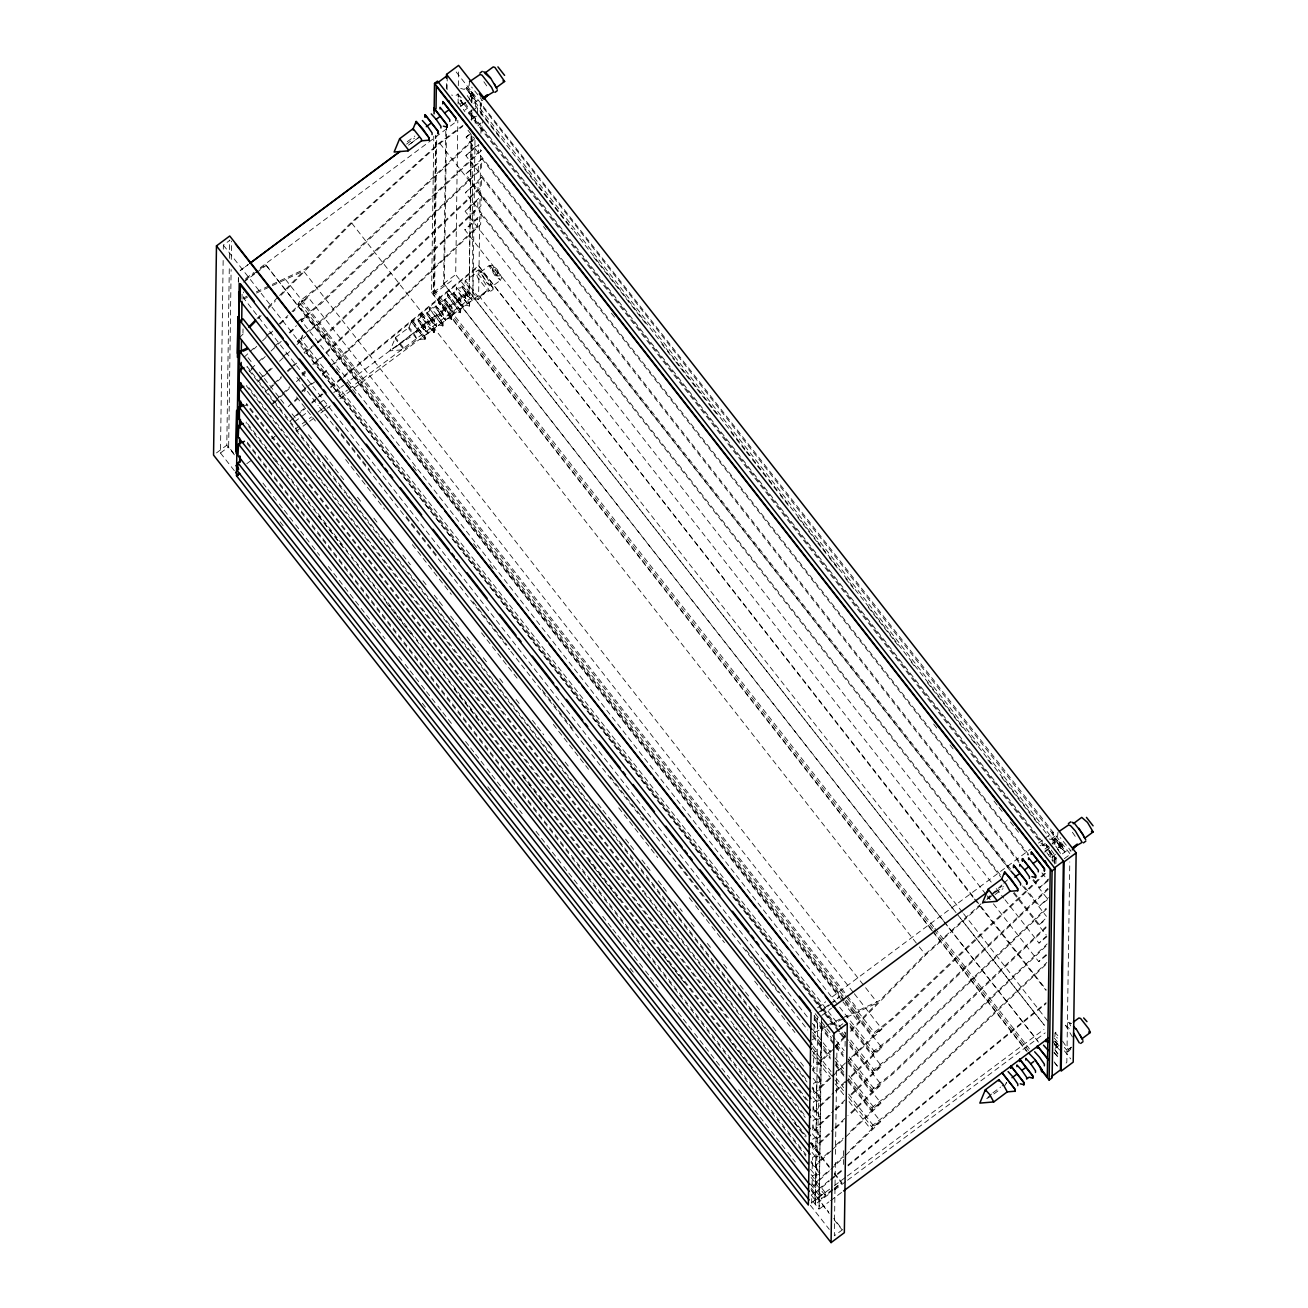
<?xml version="1.0" encoding="UTF-8"?>
<svg xmlns="http://www.w3.org/2000/svg" width="1308" height="1308" viewBox="0 0 1308 1308"><rect width="100%" height="100%" fill="white"/><g stroke="black" fill="none" stroke-linecap="round" stroke-linejoin="round"><path stroke-width="0.75" stroke-dasharray="5 3.75" d="M238.318 282.103L238.367 278.032M241.996 299.221L242.078 293.106M471.158 134.724L469.114 291.651L955.265 911.594M471.371 118.423L471.485 110.281M471.583 102.122L471.648 98.051M348.615 389.212L472.956 296.54L475 139.629M475.213 123.328L475.327 115.169M475.425 107.011L475.474 102.94M828.177 1194.678L815.26 1204.308L817.68 1018.85M821.604 1017.624L819.102 1209.197L828.88 1201.905M1050.716 857.214L1050.798 851.099M1054.542 862.103L1054.624 855.988M234.328 470.667L220.463 452.977L223.194 257.349M223.308 249.19L223.357 245.119L229.914 240.231M234.377 454.857L226.807 445.211L229.309 266.472M229.423 258.346L229.668 240.067M233.691 453.304L228.655 446.878L231.124 269.579M231.271 259.393L231.516 241.048M238.448 281.939L238.514 277.852M242.961 332.853L243.026 328.897M807.281 1016.872L243.452 297.881L243.533 291.995M841.649 1000.228L265.769 264.805L259.425 269.53M267.96 450.72L275.498 461.266M411.938 322.504L411.971 320.264L415.748 321.163L420.636 317.517L421.029 313.511L434.142 330.254L434.109 332.477L430.332 331.578L425.443 335.224L425.067 339.23L411.938 322.504L424.871 338.985L417.366 339.639L403.861 349.694L389.931 350.855L395.474 337.513L408.979 327.458L411.971 320.264L424.904 336.761L424.871 338.985M418.168 321L418.184 319.348L424.086 325.594L427.896 333.409L418.168 321C432.131 340.701 415.83 320.362 422.01 326.624M442.971 325.888L429.858 309.146L429.874 306.922L429.498 310.928L424.609 314.574L420.833 313.658L420.8 315.898L427.34 325.381L433.913 332.624L434.305 328.619L439.194 324.973L442.971 325.888L443.003 323.648L436.463 314.165L429.678 307.069L429.645 309.293L442.774 326.019L443.167 322.03L448.055 318.367L451.832 319.283L451.865 317.043L438.736 300.317L438.344 304.323L433.455 307.969L429.678 307.069M421.029 313.511L420.996 315.751L434.109 332.477M425.067 339.23L425.1 336.99L411.971 320.264M427.029 314.394L427.046 312.743L432.948 318.988L436.758 326.804L427.029 314.394C440.992 334.096 424.675 313.757 430.855 320.019M931.917 930.593L431.591 292.567L433.782 136.163M931.345 929.17L433.422 294.218L435.646 135.264M932.751 928.353L433.815 292.093L435.989 136.081M433.913 332.624L433.945 330.401L420.833 313.658M933.667 926.751L434.599 290.327L436.758 135.95M435.875 307.805L435.907 306.137L441.793 312.399L445.603 320.198L435.875 307.805C449.854 327.507 433.537 307.151 439.717 313.413M447.598 293.711L447.369 296.099L460.481 312.825L460.71 310.437L447.598 293.711L447.205 297.717L442.317 301.363L438.54 300.464L438.507 302.688L451.636 319.43L452.012 315.424L456.901 311.778L460.678 312.677L447.565 295.951M438.736 300.317L438.703 302.54L451.832 319.283M442.774 326.019L442.807 323.795L436.267 314.312M1038.487 1042.149L443.641 283.591L445.799 129.214M446.355 88.601L446.469 80.475M943.297 920.489L444.36 284.245L446.535 128.233M447.074 89.729L447.271 75.553M444.736 301.2L444.769 299.548L450.655 305.794L454.465 313.593L444.736 301.2C458.699 320.901 442.398 300.546 448.579 306.824M451.636 319.43L451.669 317.19L445.112 307.707L438.54 300.464M453.598 294.594L453.614 292.943L459.517 299.189L463.326 306.988L453.598 294.594C467.561 314.296 451.244 293.957 457.424 300.219L457.424 301.281M465.043 110.003L467.496 108.172L461.593 101.926L457.8 94.127L455.348 95.942L451.571 95.043M956.017 912.641L455.691 274.615L457.833 120.238M458.062 103.986L458.209 93.833M458.323 85.707L458.552 69.455M461.593 102.465L461.61 101.403C455.429 95.141 471.73 115.48 457.767 95.778M462.443 287.989L462.476 286.338L468.362 292.583L472.172 300.399L462.443 287.989C476.423 307.691 460.105 287.351 466.286 293.613M466.629 89.173L466.645 87.522L472.548 93.767L476.357 101.583L466.629 89.173C480.592 108.875 464.291 88.535 470.471 94.797M471.289 136.67L469.114 291.651L345.181 384.062M471.518 120.352L471.648 110.166M471.763 102.008L471.828 97.92L1055 841.6L1054.935 845.687M469.343 306.219L469.572 303.848L463.032 294.365L456.247 287.253L460.024 288.152L464.912 284.506L465.305 280.501L475.818 273.339L477.845 273.961L482.668 279.307L489.437 290.719L478.434 297.243L478.401 299.467L474.624 298.567L469.736 302.213L469.343 306.219L456.23 289.493L456.443 287.106L456.067 291.112L451.178 294.758L447.401 293.859L460.514 310.585M477.387 112.913L477.453 107.926L573.1 229.897M973.087 897.386L478.499 265.704L343.252 376.508M472.94 110.379L480.755 104.558L480.625 113.044L499.509 137.127M962.328 912.117L478.646 295.33L480.69 149.521M480.903 133.318L481.017 125.225M481.164 115.104L481.328 102.956L476.455 106.586M814.295 1015.564L814.05 1032.552L828.569 1025.75M811.173 1174.649L825.021 1192.307L814.949 1199.812L815.048 1192.945L811.271 1188.122M813.282 1046.024L817.059 1050.831L816.862 1064.696L833.768 1047.43M824.694 1026.273L817.353 1029.723L817.516 1017.951M821.718 1021.581L819.102 1209.197L811.483 1199.485M832.542 1190.411L821.702 1198.488L821.735 1195.659L810.42 1181.222M832.656 1189.43L824.972 1195.136L825.021 1192.307M835.354 1162.452L834.341 1235.815L842.532 1229.7L833.703 1218.451M835.469 1154.294L837.006 1044.258M265.769 264.805L839.671 996.647L833.343 1002.255M834.095 1189.25L841.861 1182.563L834.308 1172.933M843.431 1164.496L843.66 1148.195M845.082 1046.302L845.295 1032.028M1053.561 860.484L1056.014 858.669L1050.111 852.407L1046.302 844.608L1043.866 846.423L1040.089 845.524M1050.095 852.947L1050.111 851.884C1043.931 845.622 1060.248 865.961 1046.286 846.26M1052.776 860.533L1052.891 852.424M1053.005 844.33L1053.185 832.182L1045.043 838.248M1054.542 843.186L1054.64 836.401L480.755 104.558M1054.689 864.032L1054.804 855.873M1055.131 839.654L1055.164 838.003L1061.05 844.249L1064.859 852.064L1055.131 839.654C1069.11 859.356 1052.793 839.017 1058.973 845.279M1056.03 857.002L1056.014 858.669L1051.125 853.29M1066.102 1063.044A1.978 1.602 -47.7 0 0 1066.838 1062.161L1069.797 861.956M815.26 1204.308L821.587 1021.548M1054.297 861.907L1054.575 853.781M457.898 674.47L246.46 404.842L246.525 403.518L805.319 1116.1M246.215 423.367L246.264 422.043M481.949 131.797L482.407 121.66M1010.561 869.133L465.615 174.193L481.884 158.709L481.442 168.846L320.166 322.749L307.347 332.575M1000.244 874.807L465.37 192.717L481.622 177.234L481.18 187.371L319.904 341.274L313.495 346.195M991.17 882.099L465.108 211.242L481.36 195.759L480.919 205.896L325.578 353.912M985.872 894.214L464.847 229.783L481.115 214.283L480.657 224.42L334.194 363.984M813.102 1078.266L816.879 1083.089L816.552 1090.496L834.095 1073.786M812.857 1096.791L816.633 1101.614L816.29 1109.02L833.834 1092.311M812.595 1115.315L816.372 1120.139L816.045 1127.545L833.572 1110.835M812.333 1133.84L816.11 1138.663L815.783 1146.07L833.327 1129.36M812.072 1152.364L815.849 1157.188L815.522 1164.594L830.139 1150.68M810.551 1169.287L815.587 1175.712L815.26 1183.119L828.422 1170.595M816.879 1083.089L821.13 1081.111L821.195 1079.787L812.382 1068.554M816.633 1101.614L820.868 1099.636L820.934 1098.311L812.121 1087.079M816.372 1120.139L820.623 1118.16L820.672 1116.836L813.118 1107.206M816.11 1138.663L820.361 1136.685L820.41 1135.36L812.873 1125.73M811.352 1142.652L820.165 1153.885L820.1 1155.209L815.849 1157.188M815.587 1175.712L819.838 1173.734L819.903 1172.409L811.091 1161.177M1055.85 863.64L1056.112 857.558M844.052 1000.865L297.848 304.339L299.973 300.954L318.171 286.73L474.264 137.994M838.493 1031.505L297.325 341.388L302.786 335.175M296.9 377.391L318.204 405.725M846.341 1000.162L874.022 1035.478L871.733 1036.181L873.875 1032.797L892.056 1018.556L1045.223 872.632M849.857 1023.51L873.76 1054.003L871.471 1054.706L873.613 1051.321L891.794 1037.081L1047.904 888.361M849.595 1042.035L873.515 1072.527L871.21 1073.23L873.352 1069.846L891.533 1055.605L1046.171 908.275M848.075 1058.94L873.254 1091.052L870.965 1091.755L873.09 1088.37L891.288 1074.13L1045.909 926.8M849.072 1079.084L872.992 1109.576L870.703 1110.279L872.845 1106.895L891.026 1092.67L1047.119 943.935M848.827 1097.608L872.73 1128.101L870.441 1128.804L872.583 1125.42L890.764 1111.195L1046.874 962.459M469.49 81.701L469.098 85.69L464.209 89.353L460.432 88.437M460.481 312.825L460.874 308.819L465.762 305.173L469.539 306.072L456.427 289.346M1057.992 832.182L1057.6 836.188L1052.711 839.834L1048.934 838.918M1054.804 1036.754L1055.196 1032.748L1058.188 1030.704M297.848 304.339L300.137 303.636L289.444 314.1M297.325 341.388L299.614 340.685L299.156 341.388M874.022 1035.478L848.712 1059.856M873.76 1054.003L848.451 1078.381M873.515 1072.527L848.189 1096.905M873.254 1091.052L847.944 1115.43M872.992 1109.576L849.137 1132.565M872.73 1128.101L848.876 1151.089M473.921 94.389L469 97.56L472.106 92.541L469.065 94.716M464.831 296.376L467.937 291.357L464.896 293.532M1062.439 844.87L1057.518 848.042L1060.625 843.022L1057.583 845.197M1059.055 1045.37L1054.706 1048.607L1057.812 1043.588L1054.788 1045.762M422.141 325.496L426.49 322.258L423.383 327.262L427.732 324.024M418.446 327.67L414.685 333.753L419.034 330.515M460.481 299.614L463.588 294.594L459.239 297.848M1004.577 1085.983L1006.719 1082.517L1002.124 1085.934M853.078 992.134L308.132 297.21L293.123 311.713M844.003 999.426L307.87 315.735L301.592 321.915M306.906 353.422L839.72 1031.652M854.337 993.737L882.017 1029.036L845.197 1064.352M845.262 1001.029L881.772 1047.561L844.935 1082.877M850.036 1025.979L881.51 1066.085L849.039 1097.249M849.791 1044.503L881.249 1084.626L848.778 1115.773M848.271 1061.409L880.987 1103.151L845.606 1137.061M848.009 1079.934L880.725 1121.675L845.36 1155.585M469.915 113.224L469.294 114.009L1043.179 845.851L1044.683 844.723L470.798 112.88L469.915 113.224L1043.817 845.066M297.668 321.817L317.909 305.255L478.434 152.3L478.777 144.534L465.877 155.668L1019.635 861.841M492.952 287.776L493.149 289.444L490.811 291.193L487.41 290.098L478.401 299.467L465.272 282.741L465.305 280.501L478.434 297.243L487.41 290.098L489.437 290.719M1070.86 1049.032L1068.276 1051.714L1064.516 1050.815M257.055 318.465L259.883 315.588M268.336 306.971L278.195 296.9M279.618 295.461L303.57 271.018L863.623 985.202M239.642 337.513L245.364 331.692M258.232 318.563L261.093 315.637M268.238 308.345L275.383 301.053M281.089 295.232L351.754 223.128L439.864 143.439L462.689 126.418M835.174 1045.991L845.05 1035.936M850.69 1030.181L877.472 1002.86L864.882 986.804M833.556 1048.951L813.543 1069.355L813.772 1052.368L817.059 1050.831M834.978 1047.479L844.984 1037.277M850.707 1031.44L925.639 954.971L985.382 900.95M302.361 336.434L300.709 338.772L845.655 1033.696M1028.709 854.549L466.139 137.144L469.098 134.332M477.96 125.879L480.919 123.066M244.122 357.264L248.504 353.095M249.975 351.705L255.812 346.13M266.047 336.385L271.901 330.81M279.209 323.844L287.973 315.49M253.834 349.154L256.744 346.375M262.565 340.832L268.385 335.289M269.84 333.9L272.751 331.12M280.026 324.188L287.302 317.255M474.559 138.844L320.689 285.7L301.232 301.723L846.178 996.647M465.877 155.668L477.714 144.403M251.169 368.823L257.022 363.264M258.477 361.875L264.33 356.299M274.566 346.538L278.947 342.369M289.182 332.624L296.491 325.659M249.223 371.832L253.588 367.679M262.319 359.357L265.23 356.577M271.034 351.034L276.855 345.492M278.31 344.102L281.22 341.339M289.951 333.017L295.772 327.474M481.704 150.322L320.427 304.224L300.971 320.247L838.363 1005.541M259.687 378.993L265.54 373.434M266.995 372.028L271.377 367.859M283.068 356.708L288.921 351.149M257.692 382.034L262.058 377.881M263.513 376.491L267.878 372.339M269.334 370.949L272.244 368.169M279.52 361.237L285.34 355.694M286.795 354.304L289.706 351.541M296.965 344.609L305.696 336.287M265.279 391.959L272.587 384.993M274.042 383.604L281.351 376.639M287.204 371.063L290.131 368.267M291.586 366.878L295.968 362.708M317.386 342.304L477.911 189.349L478.254 181.583L465.37 192.717M270.527 388.084L276.348 382.541M277.803 381.151L282.168 376.998M287.989 371.456L292.354 367.286M293.809 365.897L296.72 363.133M272.326 403.518L275.252 400.722M276.707 399.332L281.089 395.163M282.561 393.757L289.869 386.792M320.084 358.016L312.677 364.245M325.97 352.408L477.649 207.874L477.992 200.108L465.108 211.242M273.176 403.845L278.996 398.286M280.452 396.913L284.817 392.743M286.272 391.354L289.182 388.59M296.458 381.658L305.189 373.336M324.09 355.318L313.233 364.719M288.152 406.723L296.916 398.368M322.765 373.728L328.651 368.12M330.123 366.714L477.387 226.398L477.731 218.632L464.847 229.783M294.741 401.572L297.652 398.793M322.357 375.249L328.275 369.608M1051.861 857.721L1056.292 853.503M835.567 1072.397L847.257 1061.262M830.645 1078.217L813.184 1094.845L813.69 1083.253L821.195 1079.787M832.101 1076.827L843.742 1065.742M1045.484 873.499L894.574 1017.542L875.134 1033.565L882.017 1029.036M1033.484 879.499L1039.778 887.511L1048.64 879.058M1047.675 881.118L1039.778 887.511M835.305 1090.921L846.995 1079.787M830.384 1096.742L812.922 1113.37L813.429 1101.777L820.934 1098.311M836.204 1091.199L843.48 1084.267M1048.198 889.211L894.312 1036.067L874.872 1052.09L881.772 1047.561M1024.409 886.775L1039.517 906.035L1048.378 897.582M1047.414 899.642L1039.517 906.035M835.044 1109.446L846.734 1098.311M830.122 1115.266L812.66 1131.894L813.184 1120.302L820.672 1116.836M835.943 1109.724L843.219 1102.791M1046.449 909.142L894.051 1054.591L874.611 1070.614L881.51 1066.085M1014.092 892.465L1039.255 924.56L1046.645 917.529M834.782 1127.97L846.472 1116.836M829.861 1133.791L812.399 1150.419L812.922 1138.827L820.41 1135.36M835.681 1128.248L842.957 1121.316M1046.187 927.666L893.789 1073.116L874.349 1089.139L881.249 1084.626M1005.018 899.757L1038.993 943.084L1046.384 936.054M1046.89 936.692L1038.993 943.084M835.992 1145.105L843.3 1138.14M831.071 1150.926L812.154 1168.943L812.66 1157.351L820.165 1153.885M832.526 1149.536L844.15 1138.45M1045.942 946.191L893.544 1091.64L874.087 1107.663L880.987 1103.151M993.426 903.844L1038.732 961.609L1046.138 954.578M1046.645 955.216L1038.732 961.609M834.259 1165.019L843.039 1156.664M829.354 1170.84L811.892 1187.468L812.399 1175.876L819.903 1172.409M830.809 1169.45L843.905 1156.975M1045.681 964.715L893.282 1110.165L873.826 1126.188L880.725 1121.675M981.114 903.746L923.628 955.739L879.793 1000.473L826.525 1025.423M987.164 898.285L990.205 895.539M991.709 894.181L1002.304 884.6M1003.808 883.227L1008.354 879.123M986.87 899.593L1001.814 886.088M395.915 346.98L416.827 330.286M988.603 898.645L994.325 893.495M991.529 1094.06L985.807 1099.21L990.712 1096.317M305.598 371.962L302.099 374.807M304.175 391.435L305.336 390.487M294.513 416.451L299.221 412.576M300.807 411.301L303.947 408.717M311.811 402.275L316.52 398.417M318.106 397.125L322.814 393.25M330.679 386.808L341.682 377.799M289.869 421.176L305.598 408.309M311.876 403.158L318.171 398.008M319.741 396.716L322.88 394.133M330.744 387.708L341.748 378.682M343.317 377.407L478.483 266.652M829.092 1180.503L811.794 1194.678L811.663 1203.164L821.735 1195.659M830.662 1179.211L841.665 1170.186M847.96 1165.036L1046.106 1002.696M815.048 1192.945L829.19 1181.353M830.76 1180.061L841.763 1171.052M848.042 1165.902L1046.089 1003.645M305.631 389.081L301.592 392.008M1071.317 1047.087L1068.309 1049.474L1068.276 1051.714L1064.336 1047.365M305.761 332.902L317.648 323.779L478.172 170.825L478.515 163.059L465.615 174.193M304.012 352.555L312.923 345.721M311.893 347.421L304.486 353.258M302.001 390.749L306.464 387.332M307.952 386.187L312.416 382.77M311.386 384.47L314.59 382.018M407.246 141.722L414.898 136.032M406.592 144.093L414.505 138.174M460.302 104.051L462.345 102.531M240.214 270.527L248.291 264.51L240.263 270.56M460.383 106.455L468.558 100.356M461.871 105.343L468.378 100.487M473.905 103.397L478.793 99.751L482.57 100.651L471.632 87.08M245.691 278.604L253.801 272.554M260.308 267.715L448.775 127.219M450.41 126.009L455.282 122.363M468.313 112.652L474.82 107.796M245.152 280.174L257.839 270.707M468.264 113.861L471.387 111.54M243.68 282.185L254.717 273.944M256.303 272.767L265.769 265.72M462.967 125.306L438.998 143.177L349.743 223.897L305.909 268.631L271.001 284.981M470.962 119.355L477.355 114.581M472.482 119.126L479.006 114.27M216.49 452.911L226.807 445.211M431.591 292.567L434.599 290.327M443.641 283.591L455.691 274.615M433.815 292.093L444.36 284.245M220.463 452.977L228.655 446.878M433.422 294.218L452.225 280.223A1.978 1.112 -31.3 0 1 453.238 279.683M480.592 272.015L489.045 265.72L492.38 265.279L497.105 269.383L501.765 277.247L500.457 280.272L492.004 286.566L486.265 281.58L480.592 272.015L482.276 272.538M431.967 318.171L435.188 315.768L432.081 320.787L440.731 314.819L445.603 320.198M440.665 311.68L443.886 309.277M271.802 438.769L275.04 436.3M294.627 421.748L307.658 411.987M319.087 403.518L325.594 398.613M333.769 392.563L343.563 385.271M410.336 336.99L392.138 349.203M456.132 302.867L469.752 293.205M246.803 463.686L251.12 460.465M295.216 429.073L311.517 416.909M318.04 412.053L322.422 408.717M322.929 408.407L329.452 403.534M338.788 396.537L347.388 390.16M296.589 431.035L301.461 427.405M303.08 426.195L307.952 422.566M309.587 421.356L312.776 418.969M320.771 413.017L325.561 409.437M327.163 408.243L330.368 405.856M339.949 398.711L351.133 390.373M354.337 387.986L478.646 295.33M817.533 1007.83L825.659 1001.781M832.15 996.941L1030.393 849.17M1038.519 843.104L1043.408 839.458M817.467 1013.193L828.569 1004.92M830.155 1003.743L839.671 996.647M1042.149 845.704L1045.272 843.382M1051.518 838.722L1054.64 836.401M820.721 1011.673L831.774 1003.432M821.8 1015.449L831.496 1008.239M1045.01 849.039L1055 841.6L1054.853 845.655L1054.82 841.731L1050.978 836.826M1044.863 851.197L1049.654 847.617M1044.749 852.178L1049.637 848.532M995.748 892.203L1003.4 886.513M995.094 894.574L1003.023 888.655M1048.82 854.533L1050.847 853.012M1062.423 853.879L1067.312 850.233L1071.089 851.132L1060.15 837.561M838.886 1026.731L843.791 1023.069M1064.303 858.686L1069.012 855.187M811.598 1202.624L832.706 1186.896M834.341 1185.686L845.704 1177.216M847.322 1176.006L1043.98 1029.412M834.193 1188.285L841.861 1182.563M834.635 1189.855L845.933 1181.435M847.551 1180.225L1045.19 1032.879M830.515 1200.679L841.927 1192.177M992.952 1092.785L1000.604 1087.079M993.884 1093.962L1000.228 1089.237M466.139 137.144L471.55 133.138M1039.255 924.56L1044.667 920.554M301.854 373.483L305.058 371.243M305.859 353.438L307.364 352.784M1071.465 1047.61L1068.309 1049.474L1061.769 1039.991M301.232 301.723L308.132 297.21M300.971 320.247L307.87 315.735M300.709 338.772L302.622 337.758M812.072 1039.844L814.639 1038.487M470.373 96.743L471.485 96.203L476.357 101.583M466.204 295.559L467.299 295.019L472.172 300.399M1058.891 847.241L1059.987 846.685L1064.859 852.064M1056.079 1047.806L1057.191 1047.25L1060.837 1051.289M243.452 297.881L247.13 296.164M256.319 291.848L269.17 285.831M243.795 299.009L247.425 297.308M256.499 293.057L303.57 271.018M830.384 1024.9L844.919 1018.098M846.734 1017.248L877.472 1002.86M242.209 406.821L246.46 404.842M1070.173 1023.101L1071.334 1023.51L1067.933 1022.415L1065.595 1024.164L1065.709 1025.586L1071.35 1030.214M480.281 270.87L481.622 271.41M457.8 94.127L461.332 97.871M1046.302 844.608L1049.85 848.352M1054.722 1041.07L1058.254 1044.83M466.645 87.522L476.374 99.915M462.623 102.809L467.496 108.172L467.512 106.52L462.672 99.49M1055.164 838.003L1064.892 850.413M462.476 286.338L467.348 291.717M468.362 293.123C474.542 299.385 458.225 279.029 472.204 298.731M453.614 292.943L458.487 298.306M459.5 299.712C465.681 305.99 449.38 285.635 463.343 305.336M458.438 301.625L463.326 306.988M444.769 299.548L449.641 304.911M450.655 306.317C456.835 312.579 440.518 292.24 454.481 311.942M449.592 308.23L454.465 313.593M435.907 306.137L440.78 311.517M441.793 312.923C447.974 319.185 431.656 298.845 445.636 318.547M427.046 312.743L431.918 318.122M432.932 319.528C439.112 325.79 422.811 305.434 436.774 325.152M431.869 321.425L436.758 326.804M418.184 319.348L423.073 324.727M424.086 326.117C430.267 332.396 413.949 312.04 427.912 331.742M423.024 328.03L427.896 333.409M1057.829 1035.642L1055.196 1032.748L1055.164 1034.971L1057.338 1038.143M1054.804 1041.266L1057.24 1043.947M1056.177 1045.844C1049.964 1039.844 1064.532 1057.06 1054.281 1043.032M1054.166 1052.515L1058.107 1056.864M1053.97 1052.662L1057.91 1057.011M486.331 277.018L481.442 271.279L478.041 270.184L475.703 271.933L477.78 277.819L487.41 290.098M1069.846 853.584L456.149 71.924A1.978 1.602 -47.7 0 0 455.119 72.365M574.359 231.5L977.092 745.069M978.351 746.672L1048.82 836.548M524.688 169.222L537.261 185.278M538.52 186.88L553.627 206.141M554.886 207.743L571.253 228.606M593.897 257.496L597.674 262.303M598.933 263.905L614.041 283.166M615.3 284.768L630.391 304.028M631.65 305.647L646.757 324.891M661.864 344.151L674.454 360.207M675.713 361.809L679.473 366.632M680.732 368.235L690.804 381.069M692.063 382.672L695.84 387.495M697.099 389.097L707.17 401.932M708.429 403.534L712.206 408.358M713.465 409.96L718.501 416.385M731.074 432.425L744.922 450.083M746.181 451.685L751.217 458.111M752.476 459.713L756.253 464.52M757.512 466.139L767.583 478.973M768.842 480.576L772.619 485.382M773.878 487.001L778.898 493.41M780.157 495.013L783.933 499.836M785.192 501.438L788.969 506.261M797.782 517.494L816.666 541.561M817.925 543.163L821.702 547.987M822.961 549.589L827.98 555.998M829.239 557.617L833.016 562.424M834.275 564.026L838.052 568.849M845.606 578.479L849.383 583.286M850.641 584.889L854.418 589.712M868.267 607.37L893.429 639.465M894.688 641.067L898.465 645.874M911.055 661.93L914.832 666.753M927.405 682.792L931.182 687.616M932.44 689.218L963.914 729.341M971.468 738.971L975.245 743.778M987.818 759.834L991.595 764.64M1001.666 777.492L1039.419 825.626M467.986 130.244L474.281 138.256M543.49 226.529L546.008 229.734M611.457 313.201L615.234 318.007M933.65 724.06L937.427 728.867M950 744.922L953.777 749.729M994.047 801.085L997.824 805.908M999.083 807.51L1002.86 812.317M1010.414 821.947L1014.19 826.77M1015.449 828.373L1019.226 833.196M481.884 158.709L1028.088 855.236M1041.936 872.894L1048.231 880.922M481.622 177.234L1019.014 862.528M1032.862 880.186L1047.97 899.446M481.36 195.759L1009.956 869.82M1022.545 885.876L1046.449 916.368M439.864 143.439L1012.506 873.679M481.115 214.283L1000.882 877.112M1013.471 893.151L1046.187 934.893M996.205 888.524L1003.759 898.155M987.131 895.817L992.167 902.226M478.499 265.704L974.362 898.04M975.621 899.642L1046.106 989.518M974.346 898.988L1046.089 990.467M963.587 913.72L1049.229 1022.954M960.301 918.02L1044.683 1025.619M957.276 914.243L1044.242 1025.145M1054.313 1037.996L1058.09 1042.819M1064.401 1050.847L1070.696 1058.891M944.556 922.091L1037.784 1040.988M1054.166 1061.883L1057.943 1066.69M1054.869 1063.044L1057.387 1066.265M934.942 928.353L1029.461 1048.885M934.01 929.955L1028.497 1050.455M932.604 930.773L1027.14 1051.338M933.176 932.212L1026.437 1051.141M351.754 223.128L918.085 945.341M919.344 946.943L925.639 954.971M285.536 279.454L859.438 1011.297M847.437 998.249L875.134 1033.565M300.137 303.636L845.082 998.56M845.311 1002.484L871.733 1036.181M842.908 1001.83L859.274 1022.692M839.622 1007.144L874.872 1052.09M336.369 368.692L340.145 373.516M347.699 383.146L351.476 387.953M352.735 389.555L356.512 394.378M413.148 466.596L416.925 471.42M473.561 543.638L477.322 548.444M489.911 564.5L493.688 569.307M850.086 1027.418L871.471 1054.706M850.69 1040.122L874.611 1070.614M299.614 340.685L837.006 1025.979M842.041 1032.404L848.336 1040.416M223.357 245.119L837.234 1027.957M840.979 1033.255L844.755 1038.078M839.752 1033.107L844.788 1039.533M849.824 1045.942L871.21 1073.23M815.195 1013.7L820.23 1020.126M821.489 1021.728L835.338 1039.386M836.597 1040.988L844.15 1050.618M849.186 1057.044L874.349 1089.139M814.099 1015.613L831.725 1038.078M836.76 1044.503L843.039 1052.531M814.279 1018.082L834.422 1043.768M835.681 1045.37L843.235 1055M814.328 1019.537L834.455 1045.206M835.714 1046.809L843.268 1056.439M848.303 1062.864L870.965 1091.755M812.317 1023.297L817.353 1029.723M812.415 1029.02L830.04 1051.485M835.076 1057.91L843.889 1069.143M848.925 1075.568L874.087 1107.663M812.579 1032.535L830.204 1055M835.24 1061.426L844.052 1072.658M335.78 426.735L369.772 470.079M406.265 516.611L436.463 555.132M472.973 601.68L506.948 645.008M542.182 689.954L573.656 730.077M610.149 776.609L644.125 819.936M679.359 864.882L709.574 903.403M746.067 949.935L780.042 993.279M812.775 1035.004L830.384 1057.469M835.42 1063.895L846.75 1078.332M319.463 407.328L509.499 649.667M510.758 651.27L807.772 1030.034M812.808 1036.459L830.433 1058.924M835.469 1065.333L846.783 1079.787M848.042 1081.389L870.703 1110.279M812.17 1047.544L831.038 1071.612M836.074 1078.037L843.627 1087.667M848.663 1094.093L873.826 1126.188M812.317 1051.06L833.719 1078.348M834.978 1079.95L843.791 1091.183M296.556 396.962L315.424 421.029M345.639 459.549L360.73 478.81M361.989 480.412L384.65 509.303M412.331 544.619L451.342 594.372M481.557 632.892L519.309 681.027M553.284 724.37L588.535 769.3M618.733 807.821L657.744 857.574M689.218 897.697L694.254 904.122M695.513 905.725L710.604 924.985M711.863 926.587L724.452 942.627M754.651 981.147L794.937 1032.503M812.546 1054.984L830.171 1077.449M835.207 1083.858L844.02 1095.107M849.039 1101.516L870.441 1128.804M812.317 1069.879L821.13 1081.111M248.029 357.656L251.806 362.479M259.36 372.11L263.121 376.917M264.38 378.519L274.451 391.37M275.71 392.972L279.487 397.779M280.746 399.381L284.523 404.205M292.076 413.835L295.853 418.642M308.443 434.697L312.203 439.504M324.793 455.56L328.57 460.383M329.829 461.986L344.936 481.246M357.525 497.285L361.302 502.109M373.875 518.148L377.652 522.971M390.242 539.01L394.019 543.834M402.831 555.066L410.385 564.696M422.958 580.752L426.735 585.559M434.289 595.189L438.066 599.996M439.325 601.615L443.101 606.421M450.655 616.052L454.432 620.875M455.691 622.477L459.468 627.284M467.005 636.914L478.336 651.368M483.371 657.777L487.148 662.6M499.738 678.639L503.515 683.463M516.088 699.502L519.865 704.325M532.454 720.365L536.231 725.188M537.49 726.79L543.785 734.818M548.82 741.244L552.597 746.051M565.17 762.106L568.947 766.913M581.537 782.969L585.314 787.776M597.903 803.831L601.68 808.638M602.939 810.241L618.03 829.501M625.584 839.131L629.361 843.954M630.62 845.557L634.396 850.364M641.95 859.994L645.727 864.817M646.986 866.419L650.763 871.226M658.316 880.856L662.077 885.68M663.336 887.282L667.113 892.105M674.666 901.735L682.22 911.349M691.033 922.598L694.81 927.405M707.399 943.46L711.16 948.267M723.749 964.323L727.526 969.13M740.115 985.186L750.187 998.02M756.482 1006.048L760.242 1010.855M772.832 1026.911L776.609 1031.718M789.198 1047.773L792.975 1052.597M800.529 1062.227L804.306 1067.034M805.826 1079.051L247.048 366.469L246.983 367.793L278.441 407.916M279.699 409.518L345.149 492.985M346.407 494.587L618.259 841.24M619.501 842.859L755.435 1016.185M756.694 1017.788L807.036 1081.978M812.072 1088.403L820.868 1099.636M808.082 1100.78L246.787 384.993L246.722 386.318L370.066 543.605M371.325 545.207L505.983 716.931M507.242 718.533L643.16 891.876M644.419 893.478L780.336 1066.805M781.595 1068.407L806.774 1100.502M813.069 1108.53L820.623 1118.16M459.157 676.072L728.491 1019.521M733.526 1025.946L805.254 1117.424M812.808 1127.055L820.361 1136.685M247.523 423.645L806.317 1136.227M248.716 426.588L483.175 725.155M484.074 726.708L755.91 1073.361M757.168 1074.963L805.368 1136.014M810.388 1142.44L829.272 1166.507M318.302 515.826L343.464 547.938M386.252 602.498L412.69 636.195M454.219 689.169L480.641 722.866M523.429 777.426L548.608 809.538M588.878 860.893L620.352 901.016M659.363 950.769L685.784 984.466M729.831 1040.645L753.751 1071.138M794.021 1122.493L805.352 1136.93M810.388 1143.355L829.256 1167.423M834.291 1173.848L841.845 1183.478M247.261 442.169L806.055 1154.751M247.212 443.494L570.648 855.972M571.907 857.574L805.99 1156.076M811.025 1162.501L819.838 1173.734M811.14 1177.494L824.972 1195.136M262.957 483.077L266.734 487.9M267.993 489.503L278.048 502.337M279.307 503.94L283.084 508.763M284.343 510.365L294.414 523.2M295.673 524.802L299.45 529.626M300.709 531.228L310.781 544.063M312.04 545.665L319.593 555.295M328.39 566.528L343.497 585.788M344.756 587.39L359.863 606.65M361.122 608.269L371.194 621.104M372.453 622.706L376.214 627.513M377.472 629.132L385.026 638.762M398.875 656.403L403.91 662.829M405.169 664.431L408.946 669.255M410.205 670.857L420.277 683.692M421.536 685.294L425.296 690.117M426.555 691.719L436.627 704.554M437.886 706.156L441.663 710.98M442.921 712.582L452.993 725.417M465.583 741.472L469.359 746.279M470.618 747.882L474.379 752.705M475.638 754.307L485.709 767.142M486.968 768.761L490.745 773.568M492.004 775.17L502.076 788.005M503.335 789.623L518.442 808.884M519.701 810.486L522.203 813.69M536.051 831.348L551.159 850.609M552.417 852.211L562.489 865.046M563.748 866.648L567.525 871.471M568.784 873.074L578.839 885.908M580.098 887.511L583.875 892.334M585.134 893.936L592.688 903.566M602.759 916.401L611.572 927.634M612.831 929.236L616.608 934.059M617.866 935.661L627.922 948.496M629.181 950.115L632.958 954.922M634.216 956.524L644.288 969.359M645.547 970.977L649.324 975.784M650.583 977.387L658.137 987.017M671.969 1004.675L677.004 1011.1M678.263 1012.703L682.04 1017.51M683.299 1019.112L693.371 1031.963M694.63 1033.565L709.737 1052.826M710.996 1054.428L726.087 1073.688M727.346 1075.29L729.864 1078.495M738.677 1089.727L742.454 1094.551M743.712 1096.153L753.784 1108.988M755.043 1110.606L758.82 1115.413M760.079 1117.016L770.134 1129.85M771.393 1131.469L775.17 1136.276M776.429 1137.878L786.5 1150.729M787.759 1152.332L791.536 1157.139M792.795 1158.741L795.313 1161.962M810.371 1184.051L821.702 1198.488M811.009 1189.528L828.667 1212.025M811.581 1190.918L829.223 1213.432M834.259 1219.857L841.829 1229.504M811.173 1195.005L814.949 1199.812M280.059 521.794L283.836 526.617M422.37 703.263L426.146 708.086M487.851 786.778L491.628 791.585M630.145 968.231L633.922 973.054M810.388 1205.273L829.288 1229.389M1072.397 832.248L1075.274 836.417M483.878 81.766L486.772 85.936M1072.478 1036.982L1065.709 1025.586M486.265 276.626L493.034 288.022L491.023 287.4L486.2 282.07L479.415 270.658M1055.72 846.031L1060.069 852.342M1057.698 849.333L1060.968 854.075M1051.174 849.971L1055.065 855.595M1046.858 852.636L1053.398 862.103M467.201 95.549L471.567 101.861M469.18 98.852L472.466 103.594M458.34 102.138L464.896 111.621M1055.098 1049.752L1058.368 1054.493M1054.902 1049.899L1059.267 1056.226M462.836 294.513L469.376 303.996M1052.335 1040.236L1056.161 1046.384M1069.306 1022.889L1070.614 1025.881M490.353 282.822L492.004 286.566M471.828 97.92L471.845 101.975M471.91 112.112L471.959 120.222M472.041 136.441L472.956 296.54M238.628 277.819L238.661 281.874M395.474 337.513L395.457 338.968L403.861 349.694L403.894 348.239L395.474 337.513M408.979 327.458L408.946 328.897L417.366 339.639L413.197 332.085L408.979 327.458M470.994 91.527L474.101 96.024L470.994 91.527M1059.496 842.009L1062.603 846.505L1059.496 842.009M498.103 272.554L496.451 275.874L492.315 269.906L493.639 266.881L497.056 272.636L500.506 275.645L497.171 276.086L492.315 269.906L496.37 270.053L498.103 272.554M419.492 136.931L408.047 145.466L419.508 136.931M490.729 266.243L489.045 265.72L494.718 275.269L500.457 280.272L490.729 266.243"/><path stroke-width="1.5" d="M236.094 453.287L236.65 410.499M237.386 353.438L237.86 316.749M239.871 462.264L239.953 456.149M240.116 443.919L240.165 439.848M240.345 425.574L240.427 419.459M240.59 407.229L240.672 401.131M240.819 388.901L240.901 382.786M241.064 370.556L241.179 362.398M241.31 352.212L241.457 339.982M241.702 321.637L241.964 301.265M216.474 245.888L213.547 455.102L831.087 1242.6L844.347 1232.708L847.273 1023.494L229.734 236.012L216.474 245.888L833.997 1033.385L831.087 1242.6M236.094 451.195L236.666 410.418M237.402 357.395L237.974 316.601M236.503 475.818L239.201 283.444L811.042 1012.67L808.36 1205.044L236.503 475.818L239.756 473.398M241.048 460.252L237.893 462.836L237.778 471.321L809.145 1199.959M812.023 1044.422L243.157 318.988L239.887 320.525L239.642 337.513L811.025 1066.151M408.047 150.878L408.063 149.423L399.643 138.697L413.148 128.642L416.14 121.448L429.073 137.945L429.04 140.169L421.552 140.823L408.047 150.878L394.117 152.039L399.643 138.697M413.132 130.081L413.148 128.642L421.568 139.367L421.552 140.823M416.124 123.688L416.14 121.448L422.729 128.707L429.269 138.19L429.237 140.414M424.969 117.082L425.002 114.842L438.131 131.585L438.098 133.808M425.165 116.935L425.198 114.695L438.327 131.438L438.294 133.661M432.065 134.593L432.098 132.925L427.242 125.911L422.37 120.532M433.831 110.477L433.864 108.253L446.976 124.979L446.944 127.219M434.027 110.33L434.06 108.106L447.173 124.832L447.14 127.072L443.379 126.157M434.093 113.829L434.518 83.352L437.526 81.112L1055.065 868.61L1052.139 1077.825L1049.13 1080.065L1040.301 1068.816M436.022 108.777L436.332 86.361L1050.21 869.199L1047.316 1077.056L1041.005 1069.028M440.06 108.989L440.077 107.321L449.805 119.731L449.789 121.382M440.927 127.988L440.943 126.336L436.104 119.306L431.231 113.927M442.693 103.872L442.921 101.501L456.034 118.227L455.805 120.614M446.502 78.447L446.568 74.376L458.601 65.4L1076.141 852.898L1073.214 1062.112L1061.18 1071.089L1064.091 861.874L446.568 74.376M448.922 102.384L448.938 100.732M985.333 1091.199L985.365 1089.744L998.854 1079.689L1003.072 1084.332L1007.258 1091.869L993.753 1101.941L979.823 1103.102L985.365 1089.744L989.584 1094.387L993.753 1101.941M988.145 890.634L988.161 889.178L1001.666 879.123L1004.658 871.929L1011.133 879.058L1017.591 888.426L1017.559 890.65L1010.054 891.304L996.549 901.359L982.619 902.52L988.161 889.178L996.582 899.904L996.549 901.359M998.838 1081.144L998.854 1079.689M1004.626 874.169L1004.658 871.929L1017.771 888.672L1017.755 890.895M1010.054 891.304L1005.885 883.75L1001.666 879.123M1010.675 1068.129L1010.708 1065.906L1023.837 1082.632L1023.804 1084.872M1013.487 867.564L1013.52 865.324L1026.633 882.066L1026.6 884.29M1010.871 1067.982L1010.904 1065.758L1024.033 1082.484L1024 1084.724L1020.224 1083.809M1013.684 867.417L1013.716 865.177L1026.829 881.919L1026.796 884.143M1014.943 1091.461L1014.975 1089.237L1001.863 1072.495L1014.795 1088.992L1014.763 1091.232L1007.258 1091.869M1016.905 1066.641L1016.937 1064.974L1021.81 1070.353L1026.666 1077.383L1026.633 1079.035L1029.085 1077.22L1032.862 1078.119L1032.895 1075.879L1019.766 1059.153L1019.733 1061.377M1019.717 866.06L1019.733 864.408L1024.605 869.787L1029.461 876.818L1029.429 878.469M1017.788 1085.64L1017.804 1083.989L1012.948 1076.958L1008.076 1071.579M1020.583 885.075L1020.6 883.407L1015.76 876.393L1010.871 871.014M1019.537 1061.524L1019.57 1059.3L1032.699 1076.026L1032.666 1078.266M1022.333 860.958L1022.365 858.735L1035.495 875.461L1035.462 877.701M1022.529 860.811L1022.562 858.588L1035.691 875.314L1035.658 877.554L1031.881 876.638M1025.766 1060.036L1025.783 1058.385L1030.671 1063.747L1035.511 1070.778L1035.495 1072.429M1028.562 859.47L1028.595 857.803L1038.323 870.212L1038.29 871.864M1031.195 854.353L1031.227 852.129L1044.34 868.855L1044.324 871.095M1037.244 1048.329L1037.473 1045.942L1048.411 1059.513M1041.511 1071.661L1041.544 1069.437L1035.004 1059.954M1041.708 1071.514L1041.74 1069.29L1035.2 1059.807L1028.431 1052.695M1044.52 870.948L1044.552 868.708L1031.423 851.982M1044.356 1065.84L1044.373 1064.172L1039.517 1057.158L1034.644 1051.779M1047.152 865.258L1045.239 860.795M1046.106 1041.724L1046.138 1039.5L1048.771 1042.394M1046.302 1041.577L1046.335 1039.353L1048.967 1042.247M1049.13 1080.065L1052.057 870.85L434.518 83.352M242.994 351.247L247.245 349.269L247.294 347.944L239.805 351.427L239.299 363.003L810.666 1091.64M244.04 367.859L239.544 369.951L239.037 381.527L810.404 1110.165M243.778 386.383L239.282 388.476L238.775 400.052L810.143 1128.69M243.533 404.908L239.021 407.001L238.514 418.576L809.897 1147.214M243.272 423.432L238.775 425.525L238.252 437.101L808.377 1164.136M244.514 441.27L238.514 444.05L237.991 455.625L809.374 1184.263M483.862 99.31L487.721 95.304M1072.364 849.808L1077.53 844.445M248.602 327.098L255.649 319.904M249.648 327.311L255.371 321.474M487.099 94.846L482.603 98.427L493.606 91.903L491.644 87.423L482.014 75.145L479.987 74.523L469.49 81.701M1072.609 847.715L1077.105 844.15M436.725 83.418L447.271 75.553M479.889 73.117L482.227 71.368M426.31 126.68L430.659 123.442M436.136 119.355L439.357 116.952M444.834 112.864L448.055 110.461M399.856 151.548L249.893 263.317L399.954 151.499M490.5 78.202L484.761 73.199L493.214 66.904L494.914 67.427L504.626 81.456L496.173 87.75L494.522 84.006M494.996 92.377L497.318 90.628M1068.391 823.599L1070.729 821.849M1073.279 823.697L1081.732 817.386L1087.471 822.389L1093.128 831.937L1084.692 838.232L1083.58 835.747M833.114 1007.029L987.949 891.582M1014.828 877.161L1019.177 873.924M1024.655 869.836L1027.875 867.433M1033.353 863.345L1036.574 860.942M1083.498 842.859L1085.836 841.109M1054.346 867.956L1063.371 861.22L1060.461 1069.911L1051.436 1076.648M833.997 1033.385L847.273 1023.494M1052.057 870.85L1055.065 868.61M1064.091 861.874L1076.141 852.898M843.562 1190.95L1049.032 1037.751M1073.296 1022.153L1078.92 1017.967L1080.621 1018.474L1088.681 1028.758L1090.332 1032.503L1081.88 1038.814L1080.228 1035.069M1012.032 1077.727L1016.381 1074.489M1021.842 1070.402L1025.08 1067.998M1030.54 1063.927L1033.778 1061.524M1080.702 1043.424L1083.04 1041.675M1059.496 831.152L1068.505 825.005L1070.533 825.626L1075.356 830.972L1082.125 842.385L1072.691 847.976M483.6 71.842L485.611 72.463L490.451 77.81L497.22 89.206M502.926 80.933L504.626 81.456M1072.102 822.323L1074.13 822.945L1083.04 834.488M1091.444 831.414L1093.128 831.937M1088.648 1031.996L1090.332 1032.503M442.709 101.648L455.838 118.374M1043.506 1045.174L1048.378 1050.553M1037.277 1046.089L1048.215 1059.66M497.939 66.888L504.594 75.357M1086.457 817.369L1093.096 825.839M1083.662 1017.935L1086.981 1021.63M1073.525 1026.273L1076.206 1029.249M235.326 243.828L304.666 332.248M307.184 335.453L337.431 374.039M339.949 377.244L442.055 507.455M444.589 510.676L546.679 640.871M549.213 644.092L579.46 682.662M581.978 685.883L651.302 774.287M653.837 777.508L684.084 816.094M686.602 819.298L755.926 907.719M758.46 910.924L788.708 949.51M791.226 952.715L822.748 992.903M825.266 996.124L845.426 1021.842M254.243 301.38L240.394 283.722L240.165 300.709L811.532 1029.347M266.832 317.419L283.182 338.281M285.7 341.502L288.218 344.707M299.548 359.144L320.951 386.432M323.468 389.637L325.986 392.858M333.524 402.488L349.89 423.351M352.408 426.555L354.926 429.76M366.256 444.213L382.606 465.076M385.124 468.28L387.642 471.501M390.16 474.706L392.678 477.911M400.232 487.541L421.634 514.829M432.948 529.266L449.314 550.128M451.832 553.349L454.35 556.554M456.868 559.759L459.386 562.98M466.94 572.61L487.066 598.279M499.656 614.335L516.022 635.197M518.54 638.402L521.058 641.607M532.372 656.06L553.774 683.348M556.292 686.553L558.81 689.757M566.364 699.388L582.714 720.25M585.232 723.471L587.75 726.676M599.08 741.113L620.482 768.401M623 771.606L625.502 774.827M633.056 784.457L654.458 811.728M665.788 826.182L682.138 847.044M684.656 850.249L687.174 853.47M689.692 856.675L692.21 859.879M699.764 869.509L719.907 895.195M732.48 911.235L748.846 932.097M751.364 935.318L753.882 938.523M756.4 941.727L758.918 944.948M766.472 954.578L786.599 980.248M799.188 996.304L810.519 1010.741M239.887 320.525L811.254 1049.163M239.805 351.427L809.914 1078.446M239.544 369.951L810.927 1098.573M239.282 388.476L810.666 1117.097M239.021 407.001L810.404 1135.622M238.775 425.525L810.143 1154.147M238.514 444.05L808.622 1171.069M237.893 462.836L809.276 1191.457M235.931 465.517L238.775 469.147M235.587 472.27L238.105 475.491M1078.953 828.291L1085.722 839.687M1076.157 1028.856L1082.926 1040.269M1073.508 1032.928L1079.329 1042.95M479.333 93.685L481.507 96.841M238.71 292.011L239.478 427.798M239.544 437.935L239.577 444.017M239.642 456.181L239.675 462.264"/></g></svg>
